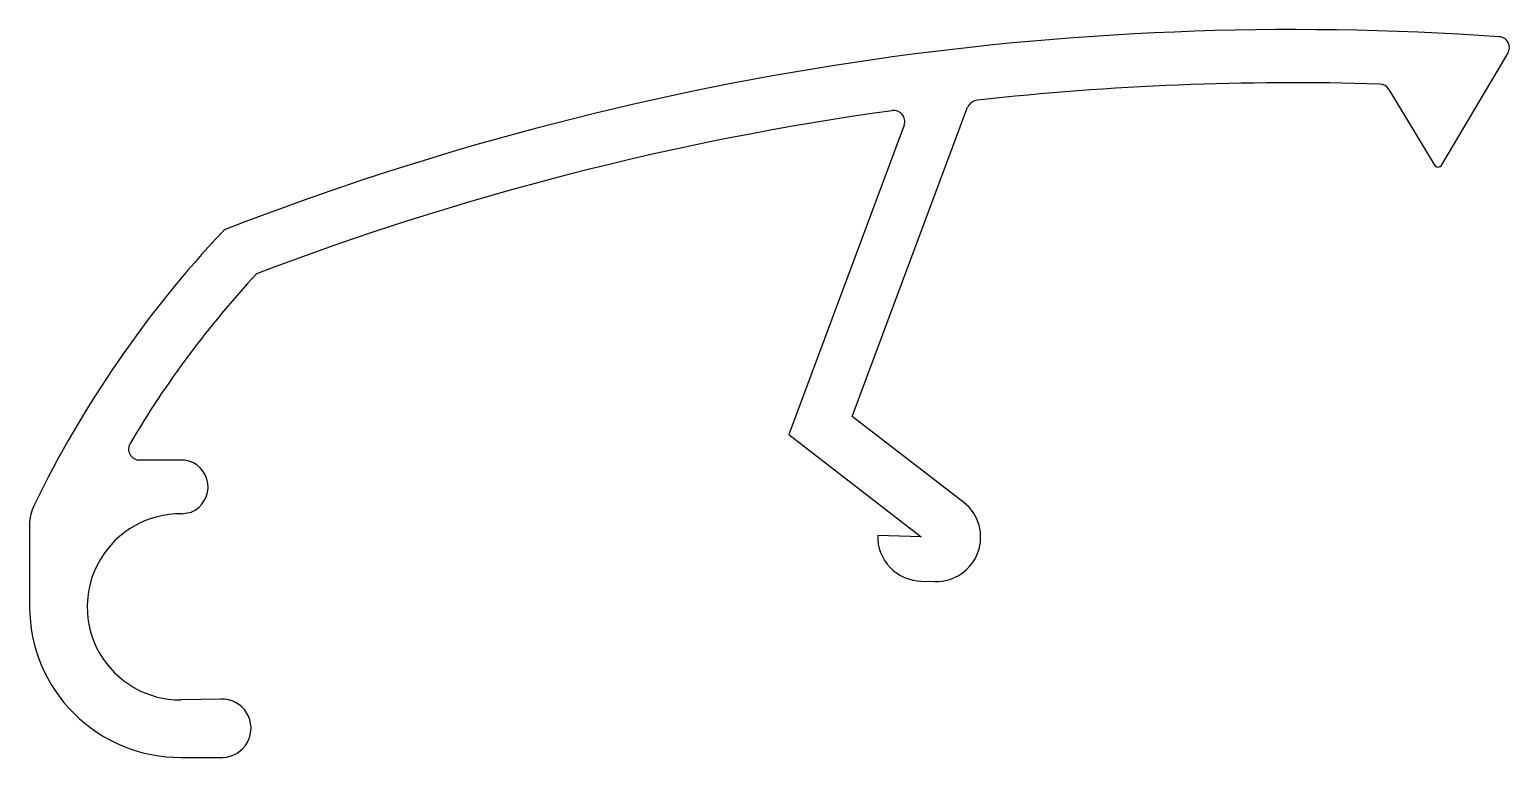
# Model space of a CAD drawing. Extents: x 415.4 to 448.8, y 227.5 to 244.
import ezdxf

# ---------------------------------------------------------------- set-up
doc = ezdxf.new("R2010")
doc.units = 0
doc.layers.add('_', color=7, linetype='CONTINUOUS')

msp = doc.modelspace()

# ---------------------------------------------------------------- linework, layer by layer
at = {"layer": '_', "color": 7, "linetype": 'CONTINUOUS'}
for p, q in [((447.288, 240.912), (448.776, 243.426)), ((446.093, 242.612), (447.109, 240.914)), ((433.979, 235.227), (436.583, 242.215)), ((435.15, 241.805), (432.545, 234.817)), ((436.498, 233.285), (433.979, 235.227)), ((432.545, 234.817), (435.536, 232.512)), ((418.903, 234.242), (417.894, 234.242)), ((418.843, 233.028), (419.054, 233.068)), ((415.41, 232.788), (415.41, 230.928)), ((435.536, 232.512), (434.553, 232.543)), ((435.544, 231.511), (435.845, 231.502)), ((419.724, 228.846), (418.822, 228.828)), ((418.829, 227.528), (419.764, 227.528))]:
    msp.add_line(p, q, dxfattribs=at)
for centre, radius, start, end in [((443.953, 177.192), 66.771, 86.02954, 111.14841), ((448.561, 243.553), 0.25, 329.3488, 86.4244), ((443.963, 176.954), 65.808, 88.32762, 96.24265), ((445.881, 242.489), 0.244, 30.1943, 89.4487), ((436.849, 242.073), 0.301, 97.9483, 151.9109), ((443.959, 176.972), 65.79, 97.93415, 110.85854), ((434.913, 241.885), 0.25, 341.4805, 97.985), ((447.199, 240.958), 0.1, 205.8861, 332.8654), ((437.98, 222.293), 24.988, 136.7814, 154.0541), ((419.953, 239.233), 0.25, 111.0848, 136.7873), ((436.741, 223.389), 22.124, 137.0993, 149.4978), ((417.894, 234.492), 0.25, 149.4634, 270.0345), ((418.827, 233.636), 0.611, 291.7377, 82.8728), ((416.404, 232.789), 0.994, 153.9646, 180.0833), ((435.877, 232.501), 1, 268.1665, 51.6049), ((418.81, 230.928), 2.1, 89.1116, 270.3234), ((435.552, 232.511), 1, 178.1589, 269.5427), ((418.81, 230.928), 3.4, 179.9995, 270.3149), ((419.749, 228.187), 0.659, 271.2817, 92.1953)]:
    msp.add_arc(centre, radius, start, end, dxfattribs=at)

doc.saveas('drawing.dxf')
